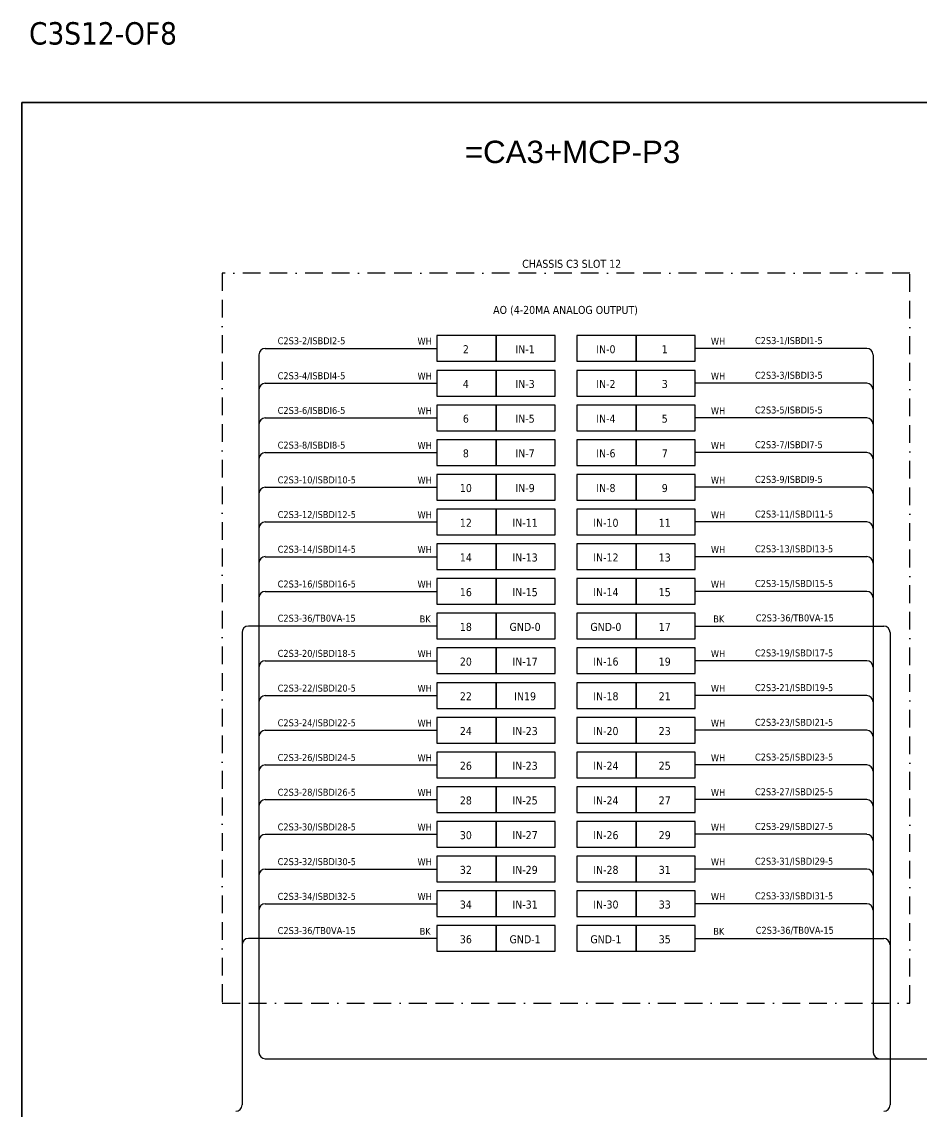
# Model space of a CAD drawing. Header units: millimetres. Extents: x 0 to 3893, y 0 to 2820.
# Drawn here: x 0 to 1286, y 1262 to 2820 of the extents above; entities that cross this region are included whole.
import ezdxf
from ezdxf.enums import TextEntityAlignment as Align

# ---------------------------------------------------------------- set-up
doc = ezdxf.new("R2010")
doc.units = ezdxf.units.MM
doc.linetypes.add('BORDERX2', pattern=[88.9, 25.4, -12.7, 25.4, -12.7, 0, -12.7])
doc.layers.add('HELPPOINT', color=7, linetype='Continuous')
doc.layers.add('x01001-FrameArea', color=2, linetype='BORDERX2')
doc.layers.add('IE-EQUIP', color=253, linetype='Continuous', lineweight=25)
doc.layers.add('IE-WIRE', color=7, linetype='Continuous', lineweight=25)
doc.styles.get("Standard").update_dxf_attribs({"font": 'arial.ttf'})
doc.styles.add('Tahoma', font='')
doc.styles.get('Tahoma').set_extended_font_data('Tahoma')

msp = doc.modelspace()

# ---------------------------------------------------------------- linework, layer by layer
at = {"layer": 'HELPPOINT', "color": 4, "lineweight": 35}
for p, q in [((-0.1, 0), (-0.1, 2704.2)), ((-0.1, 2704.2), (3893.2, 2704.2)), ((-0.1, 0), (-0.1, 2704.2)), ((-0.1, 2704.2), (3893.2, 2704.2))]:
    msp.add_line(p, q, dxfattribs=at)
at = {"layer": 'IE-EQUIP', "linetype": 'Continuous', "ltscale": 25.4}
for points in [[(593.3, 2334.4), (678, 2334.4), (678, 2371.1), (593.3, 2371.1)], [(678, 2334.4), (762.6, 2334.4), (762.6, 2371.1), (678, 2371.1)], [(793.5, 2334.4), (878.1, 2334.4), (878.1, 2371.1), (793.5, 2371.1)], [(878.1, 2334.4), (962.8, 2334.4), (962.8, 2371.1), (878.1, 2371.1)], [(593.3, 2284.7), (678, 2284.7), (678, 2321.4), (593.3, 2321.4)], [(678, 2284.7), (762.6, 2284.7), (762.6, 2321.4), (678, 2321.4)], [(793.5, 2284.7), (878.1, 2284.7), (878.1, 2321.4), (793.5, 2321.4)], [(878.1, 2284.7), (962.8, 2284.7), (962.8, 2321.4), (878.1, 2321.4)], [(593.3, 2235.1), (678, 2235.1), (678, 2271.8), (593.3, 2271.8)], [(678, 2235.1), (762.6, 2235.1), (762.6, 2271.8), (678, 2271.8)], [(793.5, 2235.1), (878.1, 2235.1), (878.1, 2271.8), (793.5, 2271.8)], [(878.1, 2235.1), (962.8, 2235.1), (962.8, 2271.8), (878.1, 2271.8)], [(593.3, 2185.5), (678, 2185.5), (678, 2222.2), (593.3, 2222.2)], [(678, 2185.5), (762.6, 2185.5), (762.6, 2222.2), (678, 2222.2)], [(793.5, 2185.5), (878.1, 2185.5), (878.1, 2222.2), (793.5, 2222.2)], [(878.1, 2185.5), (962.8, 2185.5), (962.8, 2222.2), (878.1, 2222.2)], [(593.3, 2135.8), (678, 2135.8), (678, 2172.5), (593.3, 2172.5)], [(678, 2135.8), (762.6, 2135.8), (762.6, 2172.5), (678, 2172.5)], [(793.5, 2135.8), (878.1, 2135.8), (878.1, 2172.5), (793.5, 2172.5)], [(878.1, 2135.8), (962.8, 2135.8), (962.8, 2172.5), (878.1, 2172.5)], [(593.3, 2086.2), (678, 2086.2), (678, 2122.9), (593.3, 2122.9)], [(678, 2086.2), (762.6, 2086.2), (762.6, 2122.9), (678, 2122.9)], [(793.5, 2086.2), (878.1, 2086.2), (878.1, 2122.9), (793.5, 2122.9)], [(878.1, 2086.2), (962.8, 2086.2), (962.8, 2122.9), (878.1, 2122.9)], [(593.3, 2036.6), (678, 2036.6), (678, 2073.3), (593.3, 2073.3)], [(678, 2036.6), (762.6, 2036.6), (762.6, 2073.3), (678, 2073.3)], [(793.5, 2036.6), (878.1, 2036.6), (878.1, 2073.3), (793.5, 2073.3)], [(878.1, 2036.6), (962.8, 2036.6), (962.8, 2073.3), (878.1, 2073.3)], [(593.3, 1986.9), (678, 1986.9), (678, 2023.6), (593.3, 2023.6)], [(678, 1986.9), (762.6, 1986.9), (762.6, 2023.6), (678, 2023.6)], [(793.5, 1986.9), (878.1, 1986.9), (878.1, 2023.6), (793.5, 2023.6)], [(878.1, 1986.9), (962.8, 1986.9), (962.8, 2023.6), (878.1, 2023.6)], [(593.3, 1937.3), (678, 1937.3), (678, 1974), (593.3, 1974)], [(678, 1937.3), (762.6, 1937.3), (762.6, 1974), (678, 1974)], [(793.5, 1937.3), (878.1, 1937.3), (878.1, 1974), (793.5, 1974)], [(878.1, 1937.3), (962.8, 1937.3), (962.8, 1974), (878.1, 1974)], [(593.3, 1887.7), (678, 1887.7), (678, 1924.4), (593.3, 1924.4)], [(678, 1887.7), (762.6, 1887.7), (762.6, 1924.4), (678, 1924.4)], [(793.5, 1887.7), (878.1, 1887.7), (878.1, 1924.4), (793.5, 1924.4)], [(878.1, 1887.7), (962.8, 1887.7), (962.8, 1924.4), (878.1, 1924.4)], [(593.3, 1838), (678, 1838), (678, 1874.7), (593.3, 1874.7)], [(678, 1838), (762.6, 1838), (762.6, 1874.7), (678, 1874.7)], [(793.5, 1838), (878.1, 1838), (878.1, 1874.7), (793.5, 1874.7)], [(878.1, 1838), (962.8, 1838), (962.8, 1874.7), (878.1, 1874.7)], [(593.3, 1788.4), (678, 1788.4), (678, 1825.1), (593.3, 1825.1)], [(678, 1788.4), (762.6, 1788.4), (762.6, 1825.1), (678, 1825.1)], [(793.5, 1788.4), (878.1, 1788.4), (878.1, 1825.1), (793.5, 1825.1)], [(878.1, 1788.4), (962.8, 1788.4), (962.8, 1825.1), (878.1, 1825.1)], [(593.3, 1738.8), (678, 1738.8), (678, 1775.5), (593.3, 1775.5)], [(678, 1738.8), (762.6, 1738.8), (762.6, 1775.5), (678, 1775.5)], [(793.5, 1738.8), (878.1, 1738.8), (878.1, 1775.5), (793.5, 1775.5)], [(878.1, 1738.8), (962.8, 1738.8), (962.8, 1775.5), (878.1, 1775.5)], [(593.3, 1689.1), (678, 1689.1), (678, 1725.8), (593.3, 1725.8)], [(678, 1689.1), (762.6, 1689.1), (762.6, 1725.8), (678, 1725.8)], [(793.5, 1689.1), (878.1, 1689.1), (878.1, 1725.8), (793.5, 1725.8)], [(878.1, 1689.1), (962.8, 1689.1), (962.8, 1725.8), (878.1, 1725.8)], [(593.3, 1639.5), (678, 1639.5), (678, 1676.2), (593.3, 1676.2)], [(678, 1639.5), (762.6, 1639.5), (762.6, 1676.2), (678, 1676.2)], [(793.5, 1639.5), (878.1, 1639.5), (878.1, 1676.2), (793.5, 1676.2)], [(878.1, 1639.5), (962.8, 1639.5), (962.8, 1676.2), (878.1, 1676.2)], [(593.3, 1589.9), (678, 1589.9), (678, 1626.6), (593.3, 1626.6)], [(678, 1589.9), (762.6, 1589.9), (762.6, 1626.6), (678, 1626.6)], [(793.5, 1589.9), (878.1, 1589.9), (878.1, 1626.6), (793.5, 1626.6)], [(878.1, 1589.9), (962.8, 1589.9), (962.8, 1626.6), (878.1, 1626.6)], [(593.3, 1540.3), (678, 1540.3), (678, 1577), (593.3, 1577)], [(678, 1540.3), (762.6, 1540.3), (762.6, 1577), (678, 1577)], [(793.5, 1540.3), (878.1, 1540.3), (878.1, 1577), (793.5, 1577)], [(878.1, 1540.3), (962.8, 1540.3), (962.8, 1577), (878.1, 1577)], [(593.3, 1490.6), (678, 1490.6), (678, 1527.3), (593.3, 1527.3)], [(678, 1490.6), (762.6, 1490.6), (762.6, 1527.3), (678, 1527.3)], [(793.5, 1490.6), (878.1, 1490.6), (878.1, 1527.3), (793.5, 1527.3)], [(878.1, 1490.6), (962.8, 1490.6), (962.8, 1527.3), (878.1, 1527.3)]]:
    msp.add_lwpolyline(points, close=True, dxfattribs=at)
at = {"layer": 'IE-WIRE', "color": 4, "ltscale": 25.4}
for p, q in [((348, 2352.7), (593.3, 2352.7)), ((1208, 2352.7), (962.8, 2352.7)), ((338.9, 2343.6), (338.9, 1346.1)), ((1217.2, 2343.6), (1217.2, 1346.1)), ((348, 2303.1), (593.3, 2303.1)), ((1208, 2303.1), (962.8, 2303.1)), ((348, 2253.5), (593.3, 2253.5)), ((1208, 2253.5), (962.8, 2253.5)), ((348, 2203.8), (593.3, 2203.8)), ((1208, 2203.8), (962.8, 2203.8)), ((348, 2154.2), (593.3, 2154.2)), ((1208, 2154.2), (962.8, 2154.2)), ((348, 2104.6), (593.3, 2104.6)), ((1208, 2104.6), (962.8, 2104.6)), ((348, 2054.9), (593.3, 2054.9)), ((1208, 2054.9), (962.8, 2054.9)), ((348, 2005.3), (593.3, 2005.3)), ((1208, 2005.3), (962.8, 2005.3)), ((348, 1906), (593.3, 1906)), ((1208, 1906), (962.8, 1906)), ((348, 1856.4), (593.3, 1856.4)), ((1208, 1856.4), (962.8, 1856.4)), ((348, 1806.8), (593.3, 1806.8)), ((1208, 1806.8), (962.8, 1806.8)), ((348, 1757.1), (593.3, 1757.1)), ((1208, 1757.1), (962.8, 1757.1)), ((348, 1707.5), (593.3, 1707.5)), ((1208, 1707.5), (962.8, 1707.5)), ((348, 1657.9), (593.3, 1657.9)), ((1208, 1657.9), (962.8, 1657.9)), ((348, 1608.2), (593.3, 1608.2)), ((1208, 1608.2), (962.8, 1608.2)), ((348, 1558.6), (593.3, 1558.6)), ((1208, 1558.6), (962.8, 1558.6))]:
    msp.add_line(p, q, dxfattribs=at)
at = {"layer": 'IE-WIRE', "color": 7, "ltscale": 25.4}
for p, q in [((593.3, 1955.7), (323.9, 1955.7)), ((962.8, 1955.7), (1232.2, 1955.7)), ((314.8, 1946.5), (314.8, 1270.9)), ((1241.3, 1946.5), (1241.3, 1270.9)), ((593.3, 1509), (323.9, 1509)), ((962.8, 1509), (1232.2, 1509))]:
    msp.add_line(p, q, dxfattribs=at)
at = {"layer": 'IE-WIRE', "color": 4}
msp.add_line((348, 1337), (1389.3, 1337), dxfattribs=at)
at = {"layer": 'IE-WIRE', "color": 4, "ltscale": 25.4}
for centre, start, end in [((348, 2343.6), 90, 180), ((1208, 2343.6), 0, 90), ((348, 2293.9), 90, 180), ((1208, 2293.9), 0, 90), ((348, 2244.3), 90, 180), ((1208, 2244.3), 0, 90), ((348, 2194.7), 90, 180), ((1208, 2194.7), 0, 90), ((348, 2145), 90, 180), ((1208, 2145), 0, 90), ((348, 2095.4), 90, 180), ((1208, 2095.4), 0, 90), ((348, 2045.8), 90, 180), ((1208, 2045.8), 0, 90), ((348, 1996.1), 90, 180), ((1208, 1996.1), 0, 90), ((348, 1896.9), 90, 180), ((1208, 1896.9), 0, 90), ((348, 1847.2), 90, 180), ((1208, 1847.2), 0, 90), ((348, 1797.6), 90, 180), ((1208, 1797.6), 0, 90), ((348, 1748), 90, 180), ((1208, 1748), 0, 90), ((348, 1698.3), 90, 180), ((1208, 1698.3), 0, 90), ((348, 1648.7), 90, 180), ((1208, 1648.7), 0, 90), ((348, 1599.1), 90, 180), ((1208, 1599.1), 0, 90), ((348, 1549.4), 90, 180), ((1208, 1549.4), 0, 90)]:
    msp.add_arc(centre, 9.17, start, end, dxfattribs=at)
at = {"layer": 'IE-WIRE', "color": 7, "ltscale": 25.4}
for centre, radius, start, end in [((323.9, 1946.5), 9.14, 90, 180), ((1232.2, 1946.5), 9.14, 0, 90), ((323.9, 1499.8), 9.14, 90, 180), ((1232.2, 1499.8), 9.14, 0, 90), ((305.8, 1270.9), 8.96, 270, 0), ((1232.3, 1270.9), 8.96, 270, 0), ((1232.3, 1270.9), 8.96, 270, 0)]:
    msp.add_arc(centre, radius, start, end, dxfattribs=at)
at = {"layer": 'IE-WIRE', "color": 4}
for centre in [(348, 1346.1), (1226.4, 1346.1)]:
    msp.add_arc(centre, 9.14, 180, 270, dxfattribs=at)
at = {"layer": 'x01001-FrameArea'}
msp.add_lwpolyline([(286.5, 1416.6), (1269.5, 1416.6), (1269.5, 2460.5), (286.5, 2460.5)], close=True, dxfattribs=at)

# ---------------------------------------------------------------- texts
at = {"color": 2, "style": 'Tahoma'}
msp.add_text('C3S12-OF8', height=32, dxfattribs=at).set_placement((10.3, 2787.3))
at = {"color": 2}
msp.add_text('=CA3+MCP-P3', height=32, dxfattribs=at).set_placement((633.3, 2617.8))
at = {"color": 2, "style": 'Tahoma'}
for s, height, p in [('CHASSIS C3 SLOT 12', 11.441, (786.1, 2473.8)), ('AO (4-20MA ANALOG OUTPUT)', 11.441, (777.3, 2407.8)), ('2', 11.4, (634.8, 2351.6)), ('IN-1', 11.44, (719.5, 2351.6)), ('IN-0', 11.44, (835, 2351.6)), ('1', 11.4, (919.2, 2351.6)), ('4', 11.4, (634.8, 2301.9)), ('IN-3', 11.44, (719.5, 2301.9)), ('IN-2', 11.44, (835, 2301.9)), ('3', 11.4, (919.2, 2301.9)), ('6', 11.4, (634.8, 2252.3)), ('IN-5', 11.44, (719.5, 2252.3)), ('IN-4', 11.44, (835, 2252.3)), ('5', 11.4, (919.2, 2252.3)), ('8', 11.4, (634.8, 2202.7)), ('IN-7', 11.44, (719.5, 2202.7)), ('IN-6', 11.44, (835, 2202.7)), ('7', 11.4, (919.2, 2202.7)), ('10', 11.44, (634.8, 2153.1)), ('IN-9', 11.44, (719.5, 2153.1)), ('IN-8', 11.44, (835, 2153.1)), ('9', 11.4, (919.2, 2153.1)), ('12', 11.44, (634.8, 2103.4)), ('IN-11', 11.44, (719.5, 2103.4)), ('IN-10', 11.44, (835, 2103.4)), ('11', 11.44, (919.2, 2103.4)), ('14', 11.44, (634.8, 2053.8)), ('IN-13', 11.44, (719.5, 2053.8)), ('IN-12', 11.44, (835, 2053.8)), ('13', 11.44, (919.2, 2053.8)), ('16', 11.44, (634.8, 2004.2)), ('IN-15', 11.44, (719.5, 2004.2)), ('IN-14', 11.44, (835, 2004.2)), ('15', 11.44, (919.2, 2004.2)), ('18', 11.44, (634.8, 1954.5)), ('GND-0', 11.44, (719.5, 1954.5)), ('GND-0', 11.44, (835, 1954.5)), ('17', 11.44, (919.2, 1954.5)), ('20', 11.44, (634.8, 1904.9)), ('IN-17', 11.44, (719.5, 1904.9)), ('IN-16', 11.44, (835, 1904.9)), ('19', 11.44, (919.2, 1904.9)), ('22', 11.44, (634.8, 1855.3)), ('IN19', 11.44, (719.5, 1855.3)), ('IN-18', 11.44, (835, 1855.3)), ('21', 11.44, (919.2, 1855.3)), ('24', 11.44, (634.8, 1805.6)), ('IN-23', 11.44, (719.5, 1805.6)), ('IN-20', 11.44, (835, 1805.6)), ('23', 11.44, (919.2, 1805.6)), ('26', 11.44, (634.8, 1756)), ('IN-23', 11.44, (719.5, 1756)), ('IN-24', 11.44, (835, 1756)), ('25', 11.44, (919.2, 1756)), ('28', 11.44, (634.8, 1706.4)), ('IN-25', 11.44, (719.5, 1706.4)), ('IN-24', 11.44, (835, 1706.4)), ('27', 11.44, (919.2, 1706.4)), ('30', 11.44, (634.8, 1656.7)), ('IN-27', 11.44, (719.5, 1656.7)), ('IN-26', 11.44, (835, 1656.7)), ('29', 11.44, (919.2, 1656.7)), ('32', 11.44, (634.8, 1607.1)), ('IN-29', 11.44, (719.5, 1607.1)), ('IN-28', 11.44, (835, 1607.1)), ('31', 11.44, (919.2, 1607.1)), ('34', 11.44, (634.8, 1557.5)), ('IN-31', 11.44, (719.5, 1557.5)), ('IN-30', 11.44, (835, 1557.5)), ('33', 11.44, (919.2, 1557.5)), ('36', 11.44, (634.8, 1507.8)), ('GND-1', 11.44, (719.5, 1507.8)), ('GND-1', 11.44, (835, 1507.8)), ('35', 11.44, (919.2, 1507.8))]:
    msp.add_text(s, height=height, dxfattribs=at).set_placement(p, align=Align.MIDDLE_CENTER)
at = {"color": 4, "style": 'Tahoma'}
for s, height, p in [('C2S3-2/ISBDI2-5', 9.949, (365.7, 2358.7)), ('C2S3-1/ISBDI1-5', 9.949, (1048.2, 2359)), ('WH', 9.95, (565.7, 2358)), ('WH', 9.95, (985.2, 2358)), ('C2S3-4/ISBDI4-5', 9.949, (365.7, 2308.7)), ('WH', 9.95, (565.7, 2308.3)), ('WH', 9.95, (985.2, 2308.3)), ('C2S3-3/ISBDI3-5', 9.949, (1048.2, 2309.4)), ('C2S3-6/ISBDI6-5', 9.949, (365.7, 2259.1)), ('WH', 9.95, (565.7, 2258.7)), ('WH', 9.95, (985.2, 2258.7)), ('C2S3-5/ISBDI5-5', 9.949, (1048.2, 2259.7)), ('C2S3-8/ISBDI8-5', 9.949, (365.7, 2209.5)), ('WH', 9.95, (565.7, 2209.1)), ('WH', 9.95, (985.2, 2209.1)), ('C2S3-7/ISBDI7-5', 9.949, (1048.2, 2210.1)), ('C2S3-10/ISBDI10-5', 9.949, (365.7, 2159.8)), ('WH', 9.95, (565.7, 2159.4)), ('WH', 9.95, (985.2, 2159.4)), ('C2S3-9/ISBDI9-5', 9.949, (1048.2, 2160.5)), ('C2S3-12/ISBDI12-5', 9.949, (365.7, 2110.2)), ('WH', 9.95, (565.7, 2109.8)), ('WH', 9.95, (985.2, 2109.8)), ('C2S3-11/ISBDI11-5', 9.949, (1048.2, 2110.9)), ('C2S3-14/ISBDI14-5', 9.949, (365.7, 2060.6)), ('WH', 9.95, (565.7, 2060.2)), ('WH', 9.95, (985.2, 2060.2)), ('C2S3-13/ISBDI13-5', 9.949, (1048.2, 2061.2)), ('C2S3-16/ISBDI16-5', 9.949, (365.7, 2010.9)), ('WH', 9.95, (565.7, 2010.5)), ('WH', 9.95, (985.2, 2010.5)), ('C2S3-15/ISBDI15-5', 9.949, (1048.2, 2011.6)), ('C2S3-20/ISBDI18-5', 9.949, (365.7, 1911.7)), ('WH', 9.95, (565.7, 1911.3)), ('WH', 9.95, (985.2, 1911.3)), ('C2S3-19/ISBDI17-5', 9.949, (1048.2, 1912.3)), ('C2S3-22/ISBDI20-5', 9.949, (365.7, 1862)), ('WH', 9.95, (565.7, 1861.7)), ('WH', 9.95, (985.2, 1861.7)), ('C2S3-21/ISBDI19-5', 9.949, (1048.2, 1862.7)), ('C2S3-23/ISBDI21-5', 9.949, (1048.2, 1813.1)), ('C2S3-24/ISBDI22-5', 9.949, (365.7, 1812.4)), ('WH', 9.95, (565.7, 1812)), ('WH', 9.95, (985.2, 1812)), ('C2S3-26/ISBDI24-5', 9.949, (365.7, 1762.8)), ('WH', 9.95, (565.7, 1762.4)), ('WH', 9.95, (985.2, 1762.4)), ('C2S3-25/ISBDI23-5', 9.949, (1048.2, 1763.4)), ('C2S3-28/ISBDI26-5', 9.949, (365.7, 1713.1)), ('WH', 9.95, (565.7, 1712.8)), ('WH', 9.95, (985.2, 1712.8)), ('C2S3-27/ISBDI25-5', 9.949, (1048.2, 1713.8)), ('C2S3-30/ISBDI28-5', 9.949, (365.7, 1663.5)), ('WH', 9.95, (565.7, 1663.1)), ('WH', 9.95, (985.2, 1663.1)), ('C2S3-29/ISBDI27-5', 9.949, (1048.2, 1664.2)), ('C2S3-32/ISBDI30-5', 9.949, (365.7, 1613.9)), ('WH', 9.95, (565.7, 1613.5)), ('WH', 9.95, (985.2, 1613.5)), ('C2S3-31/ISBDI29-5', 9.949, (1048.2, 1614.5)), ('C2S3-34/ISBDI32-5', 9.949, (365.7, 1564.2)), ('WH', 9.95, (565.7, 1563.9)), ('WH', 9.95, (985.2, 1563.9)), ('C2S3-33/ISBDI31-5', 9.949, (1048.2, 1564.9))]:
    msp.add_text(s, height=height, dxfattribs=at).set_placement(p)
at = {"color": 7, "style": 'Tahoma'}
for s, height, p in [('C2S3-36/TB0VA-15', 9.949, (365.7, 1962)), ('BK', 9.95, (568.8, 1960.9)), ('BK', 9.95, (988.6, 1960.9)), ('C2S3-36/TB0VA-15', 9.949, (1049.3, 1962.4)), ('C2S3-36/TB0VA-15', 9.949, (365.7, 1515.3)), ('BK', 9.95, (568.8, 1514.2)), ('BK', 9.95, (988.6, 1514.2)), ('C2S3-36/TB0VA-15', 9.949, (1049.3, 1515.7))]:
    msp.add_text(s, height=height, dxfattribs=at).set_placement(p)

doc.saveas('drawing.dxf')
